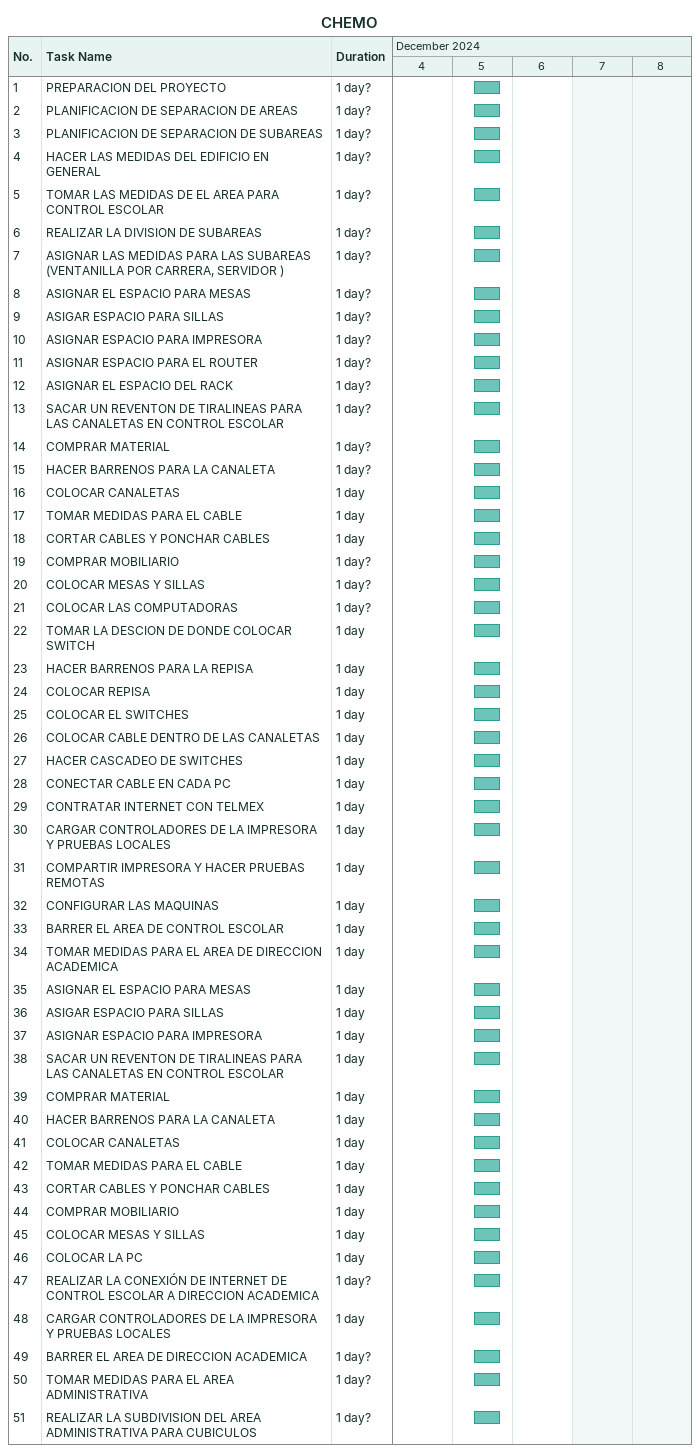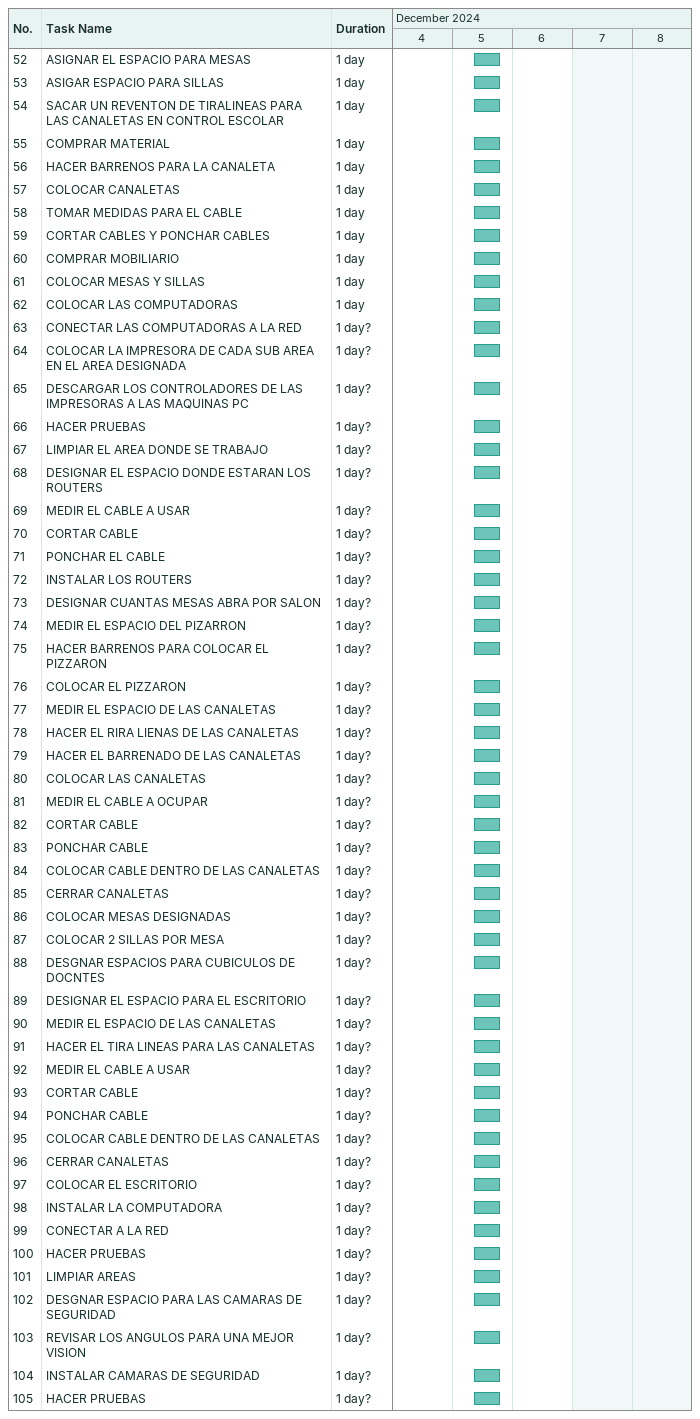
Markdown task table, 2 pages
CHEMO

| ID | Task | Duration | Start | Finish |
|---|---|---|---|---|
| 1 | PREPARACION DEL PROYECTO | 1d? | 2024-12-05 | 2024-12-05 |
| 2 | PLANIFICACION DE SEPARACION DE AREAS | 1d? | 2024-12-05 | 2024-12-05 |
| 3 | PLANIFICACION DE SEPARACION DE SUBAREAS | 1d? | 2024-12-05 | 2024-12-05 |
| 4 | HACER LAS MEDIDAS DEL EDIFICIO EN GENERAL | 1d? | 2024-12-05 | 2024-12-05 |
| 5 | TOMAR LAS MEDIDAS DE EL AREA PARA CONTROL ESCOLAR | 1d? | 2024-12-05 | 2024-12-05 |
| 6 | REALIZAR LA DIVISION DE SUBAREAS | 1d? | 2024-12-05 | 2024-12-05 |
| 7 | ASIGNAR LAS MEDIDAS PARA LAS SUBAREAS (VENTANILLA POR CARRERA, SERVIDOR ) | 1d? | 2024-12-05 | 2024-12-05 |
| 8 | ASIGNAR EL ESPACIO PARA MESAS | 1d? | 2024-12-05 | 2024-12-05 |
| 9 | ASIGAR ESPACIO PARA SILLAS | 1d? | 2024-12-05 | 2024-12-05 |
| 10 | ASIGNAR ESPACIO PARA IMPRESORA | 1d? | 2024-12-05 | 2024-12-05 |
| 11 | ASIGNAR ESPACIO PARA EL ROUTER | 1d? | 2024-12-05 | 2024-12-05 |
| 12 | ASIGNAR EL ESPACIO DEL RACK | 1d? | 2024-12-05 | 2024-12-05 |
| 13 | SACAR UN REVENTON DE TIRALINEAS PARA LAS CANALETAS EN CONTROL ESCOLAR | 1d? | 2024-12-05 | 2024-12-05 |
| 14 | COMPRAR MATERIAL | 1d? | 2024-12-05 | 2024-12-05 |
| 15 | HACER BARRENOS PARA LA CANALETA | 1d? | 2024-12-05 | 2024-12-05 |
| 16 | COLOCAR CANALETAS | 1d | 2024-12-05 | 2024-12-05 |
| 17 | TOMAR MEDIDAS PARA EL CABLE | 1d | 2024-12-05 | 2024-12-05 |
| 18 | CORTAR CABLES Y PONCHAR CABLES | 1d | 2024-12-05 | 2024-12-05 |
| 19 | COMPRAR MOBILIARIO | 1d? | 2024-12-05 | 2024-12-05 |
| 20 | COLOCAR MESAS Y SILLAS | 1d? | 2024-12-05 | 2024-12-05 |
| 21 | COLOCAR LAS COMPUTADORAS | 1d? | 2024-12-05 | 2024-12-05 |
| 22 | TOMAR LA DESCION DE DONDE COLOCAR SWITCH | 1d | 2024-12-05 | 2024-12-05 |
| 23 | HACER BARRENOS PARA LA REPISA | 1d | 2024-12-05 | 2024-12-05 |
| 24 | COLOCAR REPISA | 1d | 2024-12-05 | 2024-12-05 |
| 25 | COLOCAR EL SWITCHES | 1d | 2024-12-05 | 2024-12-05 |
| 26 | COLOCAR CABLE DENTRO DE LAS CANALETAS | 1d | 2024-12-05 | 2024-12-05 |
| 27 | HACER CASCADEO DE SWITCHES | 1d | 2024-12-05 | 2024-12-05 |
| 28 | CONECTAR CABLE EN CADA PC | 1d | 2024-12-05 | 2024-12-05 |
| 29 | CONTRATAR INTERNET CON TELMEX | 1d | 2024-12-05 | 2024-12-05 |
| 30 | CARGAR CONTROLADORES DE LA IMPRESORA Y PRUEBAS LOCALES | 1d | 2024-12-05 | 2024-12-05 |
| 31 | COMPARTIR IMPRESORA Y HACER PRUEBAS REMOTAS | 1d | 2024-12-05 | 2024-12-05 |
| 32 | CONFIGURAR LAS MAQUINAS | 1d | 2024-12-05 | 2024-12-05 |
| 33 | BARRER EL AREA DE CONTROL ESCOLAR | 1d | 2024-12-05 | 2024-12-05 |
| 34 | TOMAR MEDIDAS PARA EL AREA DE DIRECCION ACADEMICA | 1d | 2024-12-05 | 2024-12-05 |
| 35 | ASIGNAR EL ESPACIO PARA MESAS | 1d | 2024-12-05 | 2024-12-05 |
| 36 | ASIGAR ESPACIO PARA SILLAS | 1d | 2024-12-05 | 2024-12-05 |
| 37 | ASIGNAR ESPACIO PARA IMPRESORA | 1d | 2024-12-05 | 2024-12-05 |
| 38 | SACAR UN REVENTON DE TIRALINEAS PARA LAS CANALETAS EN CONTROL ESCOLAR | 1d | 2024-12-05 | 2024-12-05 |
| 39 | COMPRAR MATERIAL | 1d | 2024-12-05 | 2024-12-05 |
| 40 | HACER BARRENOS PARA LA CANALETA | 1d | 2024-12-05 | 2024-12-05 |
| 41 | COLOCAR CANALETAS | 1d | 2024-12-05 | 2024-12-05 |
| 42 | TOMAR MEDIDAS PARA EL CABLE | 1d | 2024-12-05 | 2024-12-05 |
| 43 | CORTAR CABLES Y PONCHAR CABLES | 1d | 2024-12-05 | 2024-12-05 |
| 44 | COMPRAR MOBILIARIO | 1d | 2024-12-05 | 2024-12-05 |
| 45 | COLOCAR MESAS Y SILLAS | 1d | 2024-12-05 | 2024-12-05 |
| 46 | COLOCAR LA PC | 1d | 2024-12-05 | 2024-12-05 |
| 47 | REALIZAR LA CONEXIÓN DE INTERNET DE CONTROL ESCOLAR A DIRECCION ACADEMICA | 1d? | 2024-12-05 | 2024-12-05 |
| 48 | CARGAR CONTROLADORES DE LA IMPRESORA Y PRUEBAS LOCALES | 1d | 2024-12-05 | 2024-12-05 |
| 49 | BARRER EL AREA DE DIRECCION ACADEMICA | 1d? | 2024-12-05 | 2024-12-05 |
| 50 | TOMAR MEDIDAS PARA EL AREA ADMINISTRATIVA | 1d? | 2024-12-05 | 2024-12-05 |
| 51 | REALIZAR LA SUBDIVISION DEL AREA ADMINISTRATIVA PARA CUBICULOS | 1d? | 2024-12-05 | 2024-12-05 |
| 52 | ASIGNAR EL ESPACIO PARA MESAS | 1d | 2024-12-05 | 2024-12-05 |
| 53 | ASIGAR ESPACIO PARA SILLAS | 1d | 2024-12-05 | 2024-12-05 |
| 54 | SACAR UN REVENTON DE TIRALINEAS PARA LAS CANALETAS EN CONTROL ESCOLAR | 1d | 2024-12-05 | 2024-12-05 |
| 55 | COMPRAR MATERIAL | 1d | 2024-12-05 | 2024-12-05 |
| 56 | HACER BARRENOS PARA LA CANALETA | 1d | 2024-12-05 | 2024-12-05 |
| 57 | COLOCAR CANALETAS | 1d | 2024-12-05 | 2024-12-05 |
| 58 | TOMAR MEDIDAS PARA EL CABLE | 1d | 2024-12-05 | 2024-12-05 |
| 59 | CORTAR CABLES Y PONCHAR CABLES | 1d | 2024-12-05 | 2024-12-05 |
| 60 | COMPRAR MOBILIARIO | 1d | 2024-12-05 | 2024-12-05 |
| 61 | COLOCAR MESAS Y SILLAS | 1d | 2024-12-05 | 2024-12-05 |
| 62 | COLOCAR LAS COMPUTADORAS | 1d | 2024-12-05 | 2024-12-05 |
| 63 | CONECTAR LAS COMPUTADORAS A LA RED | 1d? | 2024-12-05 | 2024-12-05 |
| 64 | COLOCAR LA IMPRESORA DE CADA SUB AREA EN EL AREA DESIGNADA | 1d? | 2024-12-05 | 2024-12-05 |
| 65 | DESCARGAR LOS CONTROLADORES DE LAS IMPRESORAS A LAS MAQUINAS PC | 1d? | 2024-12-05 | 2024-12-05 |
| 66 | HACER PRUEBAS | 1d? | 2024-12-05 | 2024-12-05 |
| 67 | LIMPIAR EL AREA DONDE SE TRABAJO | 1d? | 2024-12-05 | 2024-12-05 |
| 68 | DESIGNAR EL ESPACIO DONDE ESTARAN LOS ROUTERS | 1d? | 2024-12-05 | 2024-12-05 |
| 69 | MEDIR EL CABLE A USAR | 1d? | 2024-12-05 | 2024-12-05 |
| 70 | CORTAR CABLE | 1d? | 2024-12-05 | 2024-12-05 |
| 71 | PONCHAR EL CABLE | 1d? | 2024-12-05 | 2024-12-05 |
| 72 | INSTALAR LOS ROUTERS | 1d? | 2024-12-05 | 2024-12-05 |
| 73 | DESIGNAR CUANTAS MESAS ABRA POR SALON | 1d? | 2024-12-05 | 2024-12-05 |
| 74 | MEDIR EL ESPACIO DEL PIZARRON | 1d? | 2024-12-05 | 2024-12-05 |
| 75 | HACER BARRENOS PARA COLOCAR EL PIZZARON | 1d? | 2024-12-05 | 2024-12-05 |
| 76 | COLOCAR EL PIZZARON | 1d? | 2024-12-05 | 2024-12-05 |
| 77 | MEDIR EL ESPACIO DE LAS CANALETAS | 1d? | 2024-12-05 | 2024-12-05 |
| 78 | HACER EL RIRA LIENAS DE LAS CANALETAS | 1d? | 2024-12-05 | 2024-12-05 |
| 79 | HACER EL BARRENADO DE LAS CANALETAS | 1d? | 2024-12-05 | 2024-12-05 |
| 80 | COLOCAR LAS CANALETAS | 1d? | 2024-12-05 | 2024-12-05 |
| 81 | MEDIR EL CABLE A OCUPAR | 1d? | 2024-12-05 | 2024-12-05 |
| 82 | CORTAR CABLE | 1d? | 2024-12-05 | 2024-12-05 |
| 83 | PONCHAR CABLE | 1d? | 2024-12-05 | 2024-12-05 |
| 84 | COLOCAR CABLE DENTRO DE LAS CANALETAS | 1d? | 2024-12-05 | 2024-12-05 |
| 85 | CERRAR CANALETAS | 1d? | 2024-12-05 | 2024-12-05 |
| 86 | COLOCAR MESAS DESIGNADAS | 1d? | 2024-12-05 | 2024-12-05 |
| 87 | COLOCAR 2 SILLAS POR MESA | 1d? | 2024-12-05 | 2024-12-05 |
| 88 | DESGNAR ESPACIOS PARA CUBICULOS DE DOCNTES | 1d? | 2024-12-05 | 2024-12-05 |
| 89 | DESIGNAR EL ESPACIO PARA EL ESCRITORIO | 1d? | 2024-12-05 | 2024-12-05 |
| 90 | MEDIR EL ESPACIO DE LAS CANALETAS | 1d? | 2024-12-05 | 2024-12-05 |
| 91 | HACER EL TIRA LINEAS PARA LAS CANALETAS | 1d? | 2024-12-05 | 2024-12-05 |
| 92 | MEDIR EL CABLE A USAR | 1d? | 2024-12-05 | 2024-12-05 |
| 93 | CORTAR CABLE | 1d? | 2024-12-05 | 2024-12-05 |
| 94 | PONCHAR CABLE | 1d? | 2024-12-05 | 2024-12-05 |
| 95 | COLOCAR CABLE DENTRO DE LAS CANALETAS | 1d? | 2024-12-05 | 2024-12-05 |
| 96 | CERRAR CANALETAS | 1d? | 2024-12-05 | 2024-12-05 |
| 97 | COLOCAR EL ESCRITORIO | 1d? | 2024-12-05 | 2024-12-05 |
| 98 | INSTALAR LA COMPUTADORA | 1d? | 2024-12-05 | 2024-12-05 |
| 99 | CONECTAR A LA RED | 1d? | 2024-12-05 | 2024-12-05 |
| 100 | HACER PRUEBAS | 1d? | 2024-12-05 | 2024-12-05 |
| 101 | LIMPIAR AREAS | 1d? | 2024-12-05 | 2024-12-05 |
| 102 | DESGNAR ESPACIO PARA LAS CAMARAS DE SEGURIDAD | 1d? | 2024-12-05 | 2024-12-05 |
| 103 | REVISAR LOS ANGULOS PARA UNA MEJOR VISION | 1d? | 2024-12-05 | 2024-12-05 |
| 104 | INSTALAR CAMARAS DE SEGURIDAD | 1d? | 2024-12-05 | 2024-12-05 |
| 105 | HACER PRUEBAS | 1d? | 2024-12-05 | 2024-12-05 |
